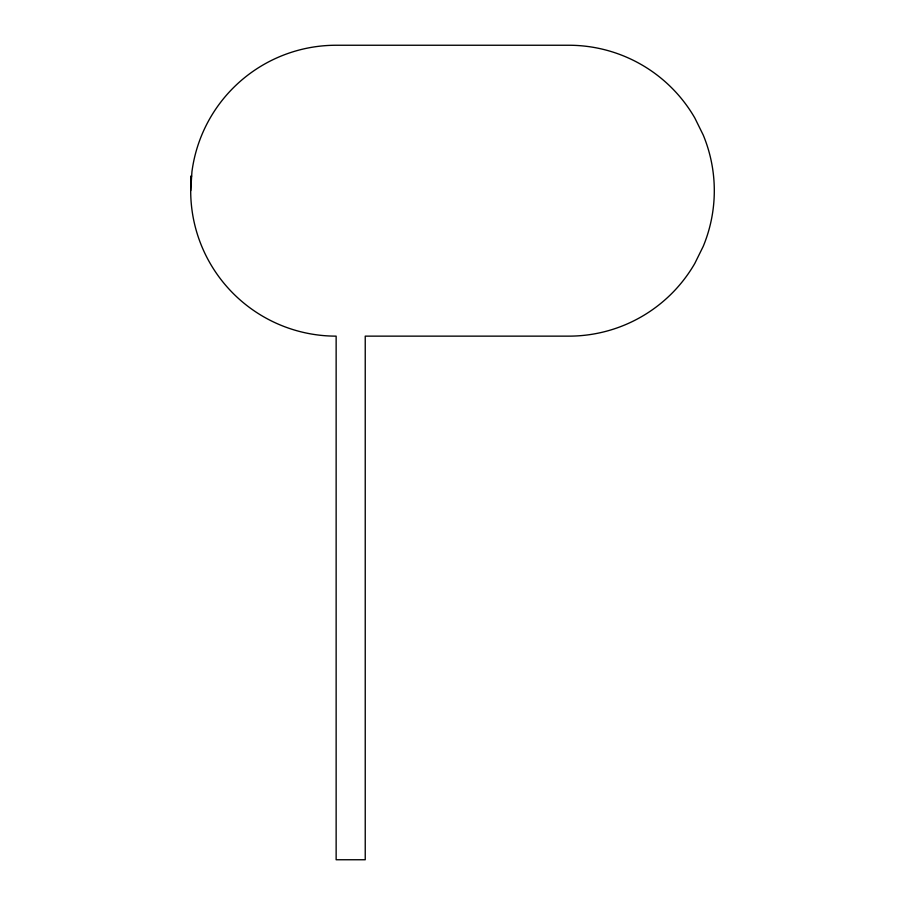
<?xml version="1.0" encoding="UTF-8"?>
<svg xmlns="http://www.w3.org/2000/svg" width="905" height="905" viewBox="0 0 905 905"><rect width="100%" height="100%" fill="white"/><g stroke="black" fill="none" stroke-linecap="round" stroke-linejoin="round"><path stroke-width="1.36" d="M190.695 190.695L191.939 171.712A145.445 145.445 0 0 1 336.14 45.25L568.86 45.25A145.445 145.445 0 0 1 694.814 117.978L703.23 135.037A145.445 145.445 0 0 1 703.23 246.352L694.814 263.423A145.445 145.445 0 0 1 568.86 336.14L365.235 336.14L365.235 859.75L336.14 859.75L336.14 336.14A145.445 145.445 0 0 1 190.695 190.695L190.695 176.147L191.645 176.147"/></g></svg>
